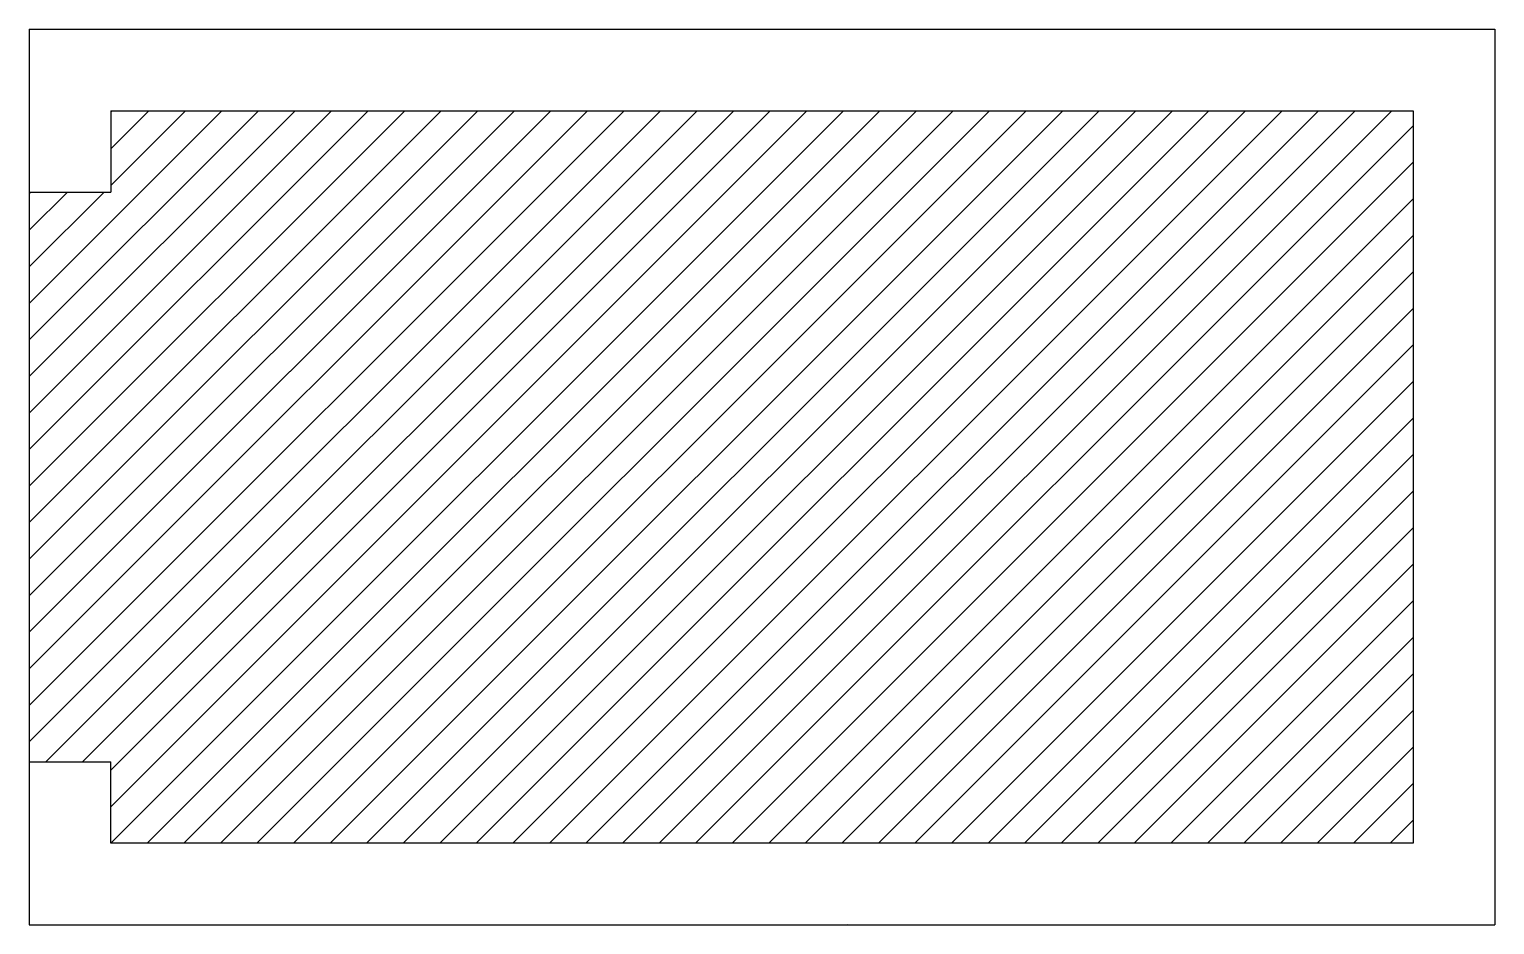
# Model space of a CAD drawing. Header units: millimetres. Extents: x 0 to 180, y 0 to 110.
import ezdxf

# ---------------------------------------------------------------- set-up
doc = ezdxf.new("R2010")
doc.units = ezdxf.units.MM
doc.layers.get('0').update_dxf_attribs({"color": 18, "lineweight": 25, "true_color": 0x000000})

msp = doc.modelspace()

# ---------------------------------------------------------------- hatches: boundary and pattern name
h = msp.add_hatch()
h.set_pattern_fill('ANSI31', color=256, style=0)
h.paths.add_polyline_path([(0, 90), (0, 20), (10, 20), (10, 10), (170, 10), (170, 100), (10, 100), (10, 90)], flags=0)

# ---------------------------------------------------------------- linework, layer by layer
for p, q in [((0, 110), (180, 110)), ((0, 110), (0, 0)), ((180, 110), (180, 0)), ((10, 100), (170, 100)), ((10, 100), (10, 90)), ((170, 100), (170, 10)), ((0, 90), (10, 90)), ((0, 90), (0, 20)), ((0, 20), (10, 20)), ((10, 10), (10, 20)), ((170, 10), (10, 10)), ((0, 0), (0, 0)), ((0, 0), (180, 0)), ((100.54, 0.06), (100.54, 0.06))]:
    msp.add_line(p, q)

doc.saveas('drawing.dxf')
